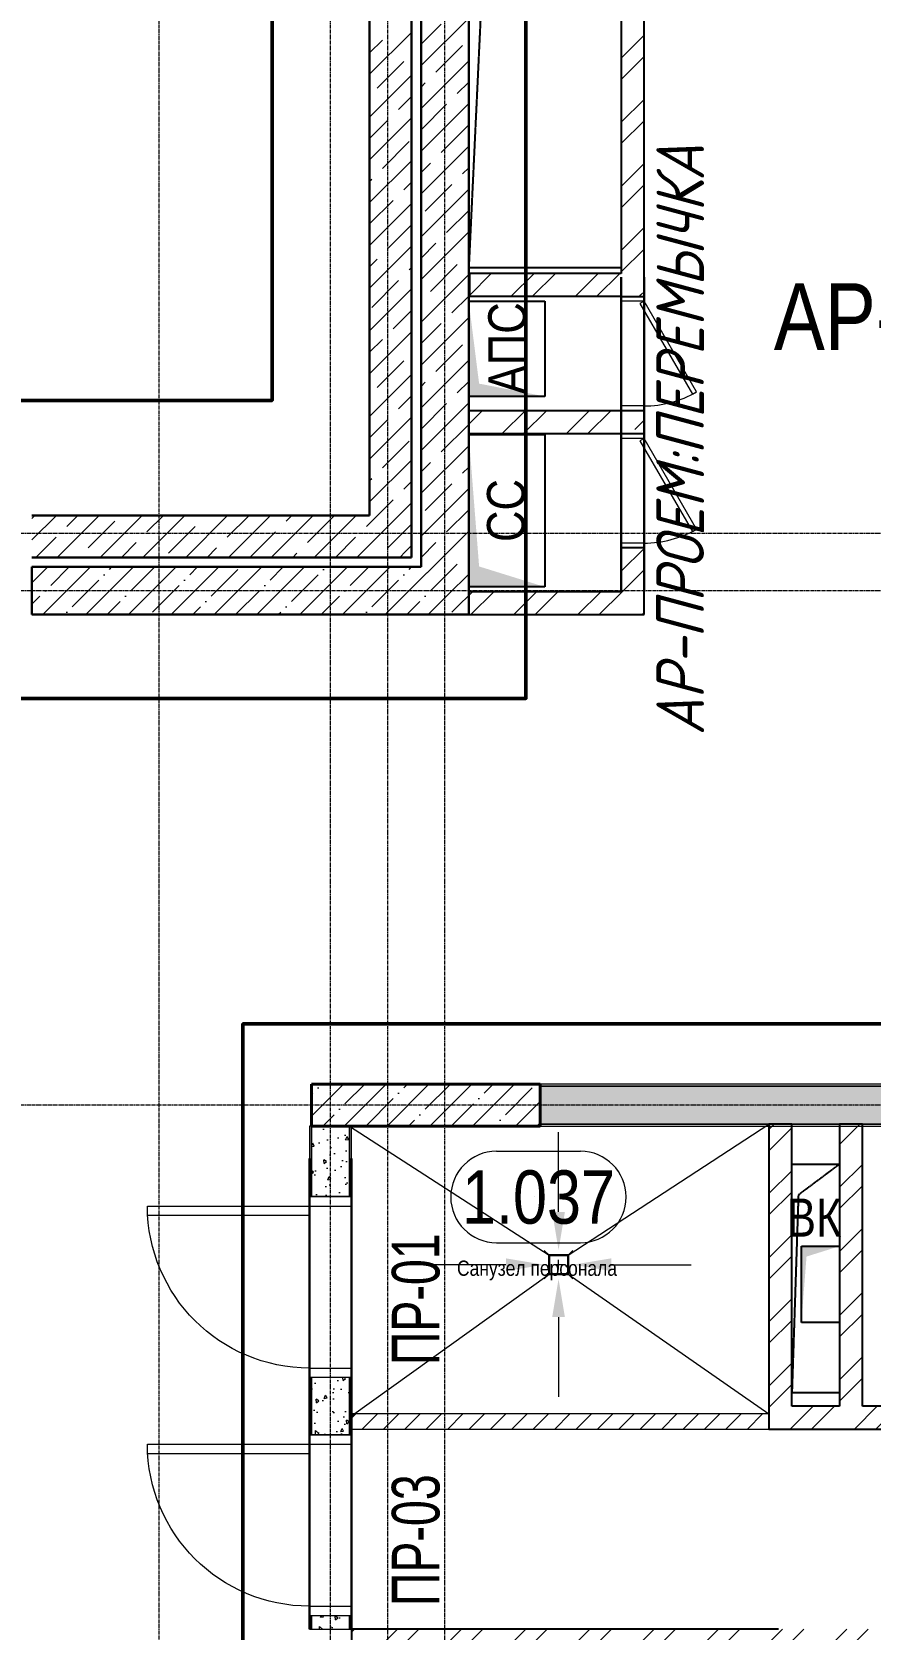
# Model space of a CAD drawing. Header units: millimetres. Extents: x -7155 to 483283, y -227682 to 148426.
# Drawn here: x 10734 to 15130, y 58450 to 66833 of the extents above; entities that cross this region are included whole.
import ezdxf
from ezdxf.enums import TextEntityAlignment as Align

# ---------------------------------------------------------------- set-up
doc = ezdxf.new("R2010")
doc.units = ezdxf.units.MM
for name, pattern in [('CENTER2', [28.575, 19.05, -3.175, 3.175, -3.175]), ('HIDDEN', [9.525, 6.35, -3.175]), ('HIDDEN2', [4.7625, 3.175, -1.5875])]:
    doc.linetypes.add(name, pattern=pattern)
doc.layers.get('Defpoints').update_dxf_attribs({"color": 140})
for name, color, linetype, lineweight in [('АР_Area', 5, 'Continuous', 5), ('АР_Двери_внутренние', 5, 'Continuous', 9), ('АР_Колонны', 70, 'Continuous', 30), ('АР_Стены ЖБ', 7, 'Continuous', 30), ('АР_Стены кирпич', 32, 'Continuous', 25), ('АР_Стены ПЕНОблок', 52, 'Continuous', 20), ('АР_Тонкая', 254, 'Continuous', 5), ('АР_Штриховка', 8, 'Continuous', 0), ('ВК_Шахты', 5, 'Continuous', 9), ('Двери кабины', 252, 'Continuous', 0), ('РД_Разуклонка к трапам', 124, 'Continuous', 0), ('СС_Отверстия', 72, 'Continuous', 9)]:
    doc.layers.add(name, color=color, linetype=linetype, lineweight=lineweight)
doc.layers.add('АР_Оси_РД_100', color=7, linetype='Continuous', lineweight=0, true_color=0x525252)
doc.layers.add('РД_Оси_100', color=7, linetype='Continuous', lineweight=0, true_color=0x525252)
doc.layers.add('РД_Перемычка инж проемов', color=5, linetype='Continuous')
doc.layers.add('РД_Проем', color=230, linetype='Continuous', lineweight=0, plot=False)
doc.layers.add('РД_проем_инж перемыч_подсчет', color=50, linetype='Continuous', lineweight=30, plot=False)
doc.styles.add('Arial0', font='arial.ttf')
doc.styles.add('style1', font='ARIALN.TTF')
doc.styles.add('ккк', font='isocpeur.ttf', dxfattribs={"width": 0.85, "oblique": 15})

# ---------------------------------------------------------------- blocks, each defined once
blk = doc.blocks.new('СОШ_2200_АР_ОСИ_М100_28.05.24')
at = {"layer": 'АР_Оси_РД_100', "linetype": 'CENTER2'}
blk.add_line((29555, 61200), (-5954.958, 61200), dxfattribs=at)
for points in [[(11400, 139938.679), (11400, -6155)], [(12000.12, -6155), (12300, -5755), (12300, 139538.679), (12000, 139938.679)], [(12600, -6155), (12600, 139938.679)], [(13200, -6155), (12900, -5755), (12900, 139538.679), (13220.167, 139939.357)], [(29555, 64200), (-5454.958, 64200), (-5954.958, 64350)], [(29555, 63900), (-5454.958, 63900), (-5954.958, 63750)]]:
    blk.add_lwpolyline(points, dxfattribs=at)
blk = doc.blocks.new('MOK-МаркаПом_овал_ареал')
for p, q in [((-2.75, 3), (2.75, 3)), ((-2.75, -3), (2.75, -3))]:
    blk.add_line(p, q)
for centre, radius, start, end in [((-2.75, 0), 3, 90, 270), ((2.75, 0), 3, 270, 90), ((-3.75, 0), 3.5, 0, 0.001)]:
    blk.add_arc(centre, radius, start, end)
at = {"color": 0, "style": 'style1'}
blk.add_attdef('АР-ПОМЕЩЕНИЕ:НОМЕР', text='', height=3.5, dxfattribs=at).set_placement((0, 0), align=Align.MIDDLE)
blk = doc.blocks.new('MOK-МаркаПеремычки')
at = {"color": 0, "style": 'ккк', "oblique": 15, "width": 0.85}
blk.add_attdef('АР-ПРОЕМ:ПЕРЕМЫЧКА', text='', height=2.5, dxfattribs=at).set_placement((0, 0), align=Align.MIDDLE)

msp = doc.modelspace()

# ---------------------------------------------------------------- hatches: boundary and pattern name
at = {"layer": 'АР_Штриховка', "linetype": 'Continuous', "lineweight": 5, "true_color": 0x000000}
h = msp.add_hatch(dxfattribs=at)
h.set_pattern_fill('ANSI35', color=18, scale=25, style=0)
h.paths.add_polyline_path([(-100, 64025), (-100, 63775), (9634.3, 63775), (9634.3, 64025)], flags=0)
h.paths.add_polyline_path([(10734.3, 64025), (10734.3, 63775), (13025, 63775), (12775, 64025)], flags=0)
at = {"layer": 'АР_Штриховка', "linetype": 'Continuous', "lineweight": 0, "true_color": 0x000000}
h = msp.add_hatch(dxfattribs=at)
h.set_pattern_fill('ANSI32', color=18, scale=25, style=0)
h.paths.add_polyline_path([(13025, 63895), (13025, 63775), (13945, 63775), (13825, 63895)], flags=0)
at = {"layer": 'АР_Штриховка', "linetype": 'Continuous', "lineweight": 5, "true_color": 0x000000}
h = msp.add_hatch(dxfattribs=at)
h.set_pattern_fill('ANSI35', color=18, scale=25, angle=1.3e-14, style=0)
h.paths.add_polyline_path([(13400, 61090), (13400, 61310), (12200, 61310), (12200, 61090)], flags=0)
at = {"layer": 'АР_Штриховка', "linetype": 'Continuous', "lineweight": 0, "true_color": 0x000000}
h = msp.add_hatch(dxfattribs=at)
h.set_pattern_fill('AR-CONC', color=18, angle=-315, style=0)
h.paths.add_polyline_path([(19980, 61100), (19980, 61300), (13400, 61300), (13400, 61100)], flags=0)
h = msp.add_hatch(dxfattribs=at)
h.set_pattern_fill('AR-CONC', color=18, angle=-315, style=0)
h.paths.add_polyline_path([(12400, 61090), (12200, 61090), (12200, 60720), (12400, 60720)], flags=0)
h.paths.add_polyline_path([(12400, 59770), (12200, 59770), (12200, 59470), (12400, 59470)], flags=0)
h.paths.add_polyline_path([(12400, 58520), (12200, 58520), (12200, 58450), (12400, 58450)], flags=0)
h = msp.add_hatch(dxfattribs=at)
h.set_pattern_fill('ANSI32', color=18, scale=25, angle=-360, style=0)
h.paths.add_polyline_path([(14720, 61100), (14600, 61100), (14600, 59500), (14720, 59620)], flags=0)
h = msp.add_hatch(dxfattribs=at)
h.set_pattern_fill('ANSI32', color=18, scale=25, angle=-360, style=0)
h.paths.add_polyline_path([(15090, 61100), (14970, 61100), (14970, 59620), (15010, 59590), (15090, 59620)], flags=0)
h = msp.add_hatch(dxfattribs=at)
h.set_pattern_fill('ANSI32', color=18, scale=25, angle=-6e-13, style=0)
h.paths.add_polyline_path([(14720, 59620), (14600, 59500), (14970, 59500), (15010, 59590), (14970, 59620)], flags=0)
h.paths.add_polyline_path([(15090, 59620), (15010, 59590), (14970, 59500), (17370, 59500), (17250, 59620)], flags=0)
at = {"layer": 'АР_Штриховка', "linetype": 'Continuous', "lineweight": 0, "ltscale": 0.5, "true_color": 0x000000}
h = msp.add_hatch(dxfattribs=at)
h.set_pattern_fill('ANSI31', color=18, scale=25, angle=360, style=0)
h.paths.add_polyline_path([(14600, 59500), (14600, 59580), (12400, 59580), (12400, 59500)], flags=0)
at = {"layer": 'АР_Штриховка', "linetype": 'Continuous', "lineweight": 0, "true_color": 0x000000}
h = msp.add_hatch(dxfattribs=at)
h.set_pattern_fill('ANSI32', color=18, scale=25, angle=-360, style=0)
h.paths.add_polyline_path([(12410, 58450), (12410, 58330), (14650, 58330), (14690, 58360), (14650, 58450)], flags=0)
h.paths.add_polyline_path([(14650, 58450), (14690, 58360), (14770, 58330), (15270, 58330), (15270, 58450)], flags=0)

# ---------------------------------------------------------------- linework, layer by layer
at = {"color": 18, "linetype": 'HIDDEN', "ltscale": 0.07, "true_color": 0x000000}
for p, q in [((13025, 65595), (13025, 68275)), ((13825, 68275), (13825, 65595)), ((13134.3, 67914.1), (13025, 65595)), ((13825, 65595), (13025, 65595)), ((14720, 60890), (14970, 60890)), ((14720, 59690), (14720, 60890)), ((14970, 60890), (14754.1, 60728.4)), ((14970, 60890), (14970, 59690)), ((14754.1, 60728.4), (14720, 59690)), ((14970, 59690), (14720, 59690))]:
    msp.add_line(p, q, dxfattribs=at)
at = {"color": 18, "linetype": 'Continuous', "true_color": 0x000000}
for p, q in [((13025, 64920), (13025, 65420)), ((13025, 65420), (13425, 65420)), ((13425, 65420), (13425, 64920)), ((13425, 64920), (13025, 64920)), ((13025, 63920), (13025, 64720)), ((13025, 64720), (13425, 64720)), ((13425, 64720), (13425, 63920)), ((13425, 63920), (13025, 63920)), ((14770, 60059.8), (14770, 60459.8)), ((14770, 60459.8), (14970, 60459.8)), ((14970, 60459.8), (14970, 60059.8)), ((14970, 60059.8), (14770, 60059.8))]:
    msp.add_line(p, q, dxfattribs=at)
at = {"color": 1, "lineweight": 50}
msp.add_lwpolyline([(589, 87844), (11994, 87844), (11994, 64899), (589, 64899)], close=True, dxfattribs=at)
msp.add_lwpolyline([(8308, 63335), (13325, 63335), (13325, 67891), (19479, 67891), (19479, 61626), (11841, 61626), (11841, 39235), (8263, 39235), (8308, 63335)], dxfattribs=at)
at = {"color": 18, "linetype": 'Continuous', "true_color": 0x000000}
for points in [[(13425, 64920), (13025, 64920), (13079.6, 64987.3), (13025, 65420)], [(13425, 63920), (13025, 63920), (13079.6, 64027.7), (13025, 64720)], [(14770, 60059.8), (14770, 60459.8), (14796.9, 60405.2), (14970, 60459.8)]]:
    msp.add_solid(points, dxfattribs=at)
at = {"layer": 'АР_Двери_внутренние', "color": 18, "linetype": 'Continuous', "lineweight": 9, "true_color": 0x000000}
for points in [[(12410, 60670), (12410, 60720), (12190, 60720), (12190, 60670)], [(12190, 60670), (12190, 60620), (11340, 60620), (11340, 60670)], [(12410, 59820), (12410, 59770), (12190, 59770), (12190, 59820)], [(12410, 59420), (12410, 59470), (12190, 59470), (12190, 59420)], [(12190, 59420), (12190, 59370), (11340, 59370), (11340, 59420)], [(12410, 58570), (12410, 58520), (12190, 58520), (12190, 58570)]]:
    msp.add_lwpolyline(points, close=True, dxfattribs=at)
at = {"layer": 'АР_Двери_внутренние', "color": 18, "linetype": 'Continuous', "lineweight": 9, "true_color": 0x000000, "extrusion": (0, 0, -1)}
for centre in [(-12190, 60670), (-12190, 59420)]:
    msp.add_arc(centre, 850, 270, 0, dxfattribs=at)
at = {"layer": 'АР_Колонны', "color": 18, "linetype": 'HIDDEN2', "lineweight": 25, "true_color": 0x000000}
for p, q in [((12200, 61310), (13400, 61310)), ((12200, 61090), (12200, 61310)), ((13400, 61310), (13400, 61090)), ((13400, 61090), (12200, 61090))]:
    msp.add_line(p, q, dxfattribs=at)
at = {"layer": 'АР_Колонны', "color": 18, "linetype": 'Continuous', "lineweight": 30, "true_color": 0x000000}
for p, q in [((12200, 61310), (12200, 61090)), ((13400, 61310), (12200, 61310)), ((13400, 61090), (13400, 61310)), ((12200, 61090), (13400, 61090))]:
    msp.add_line(p, q, dxfattribs=at)
at = {"layer": 'АР_Стены ЖБ', "color": 18, "linetype": 'Continuous', "lineweight": 30, "true_color": 0x000000}
for p, q in [((12505, 68775), (12505, 64295)), ((12725, 64075), (12725, 68775)), ((12775, 68525), (12775, 64025)), ((13025, 63775), (13025, 68275)), ((12505, 64295), (10734.3, 64295)), ((10734.3, 64075), (12725, 64075)), ((10734.3, 64025), (10734.3, 63775)), ((12775, 64025), (10734.3, 64025)), ((10734.3, 63775), (13025, 63775))]:
    msp.add_line(p, q, dxfattribs=at)
at = {"layer": 'АР_Стены ЖБ', "color": 18, "linetype": 'Continuous', "lineweight": 40, "true_color": 0x000000}
for p, q in [((13400, 61310), (12200, 61310)), ((12200, 61310), (12200, 61090)), ((13400, 61090), (13400, 61310)), ((12200, 61090), (13400, 61090))]:
    msp.add_line(p, q, dxfattribs=at)
at = {"layer": 'АР_Стены кирпич', "color": 18, "linetype": 'Continuous', "lineweight": 25, "true_color": 0x000000}
for p, q in [((13825, 68275), (13825, 65565.7)), ((13945, 65445.7), (13945, 68275)), ((13028.5, 65565.7), (13028.5, 65445.7)), ((13825, 65565.7), (13028.5, 65565.7)), ((13028.5, 65445.7), (13825, 65445.7)), ((13825, 65445.7), (13825, 65445)), ((13825, 65445), (13945, 65445)), ((13945, 65445), (13945, 65445.7)), ((13025, 64845), (13025, 64725)), ((13825, 64845), (13025, 64845)), ((13945, 64845), (13825, 64845)), ((13825, 64845), (13825, 64845)), ((13945, 64725), (13945, 64845)), ((13025, 64725), (13825, 64725)), ((13945, 64125), (13825, 64125)), ((13825, 64125), (13825, 63895)), ((13945, 63775), (13945, 64125)), ((13025, 63895), (13025, 63775)), ((13825, 63895), (13025, 63895)), ((13025, 63775), (13945, 63775)), ((14720, 61100), (14600, 61100)), ((14600, 61100), (14600, 59500)), ((14720, 59620), (14720, 61100)), ((15090, 61100), (14970, 61100)), ((14970, 61100), (14970, 59620)), ((15090, 59620), (15090, 61100)), ((14970, 59620), (14720, 59620)), ((17250, 59620), (15090, 59620)), ((14600, 59500), (14970, 59500)), ((14970, 59500), (17370, 59500)), ((12410, 58450), (12410, 58330)), ((14650, 58450), (12410, 58450))]:
    msp.add_line(p, q, dxfattribs=at)
at = {"layer": 'АР_Стены кирпич', "color": 18, "linetype": 'Continuous', "lineweight": 0, "true_color": 0x000000}
for p, q in [((13825, 65445.7), (13945, 65445.7)), ((13825, 65445), (13825, 64845)), ((13945, 64845), (13945, 65445)), ((13825, 64725), (13825, 64125)), ((13945, 64125), (13945, 64725))]:
    msp.add_line(p, q, dxfattribs=at)
at = {"layer": 'АР_Стены кирпич', "color": 18, "true_color": 0x000000}
msp.add_line((13825, 64725), (13945, 64725), dxfattribs=at)
at = {"layer": 'АР_Стены ПЕНОблок', "color": 18, "linetype": 'Continuous', "lineweight": 20, "true_color": 0x000000}
for p, q in [((19980, 61300), (13400, 61300)), ((13400, 61300), (13400, 61100)), ((12400, 61090), (12200, 61090)), ((12200, 61090), (12200, 60720)), ((12400, 60720), (12400, 61090)), ((13400, 61100), (19980, 61100)), ((12200, 60720), (12400, 60720)), ((12400, 59770), (12200, 59770)), ((12200, 59770), (12200, 59470)), ((12400, 59470), (12400, 59770)), ((14600, 59580), (12400, 59580)), ((12400, 59580), (12400, 59500)), ((14600, 59500), (14600, 59580)), ((12200, 59470), (12400, 59470)), ((12400, 59500), (14600, 59500)), ((12400, 58520), (12200, 58520)), ((12200, 58520), (12200, 58450)), ((12400, 58450), (12400, 58520)), ((12200, 58450), (12400, 58450))]:
    msp.add_line(p, q, dxfattribs=at)
at = {"layer": 'АР_Тонкая', "color": 18, "linetype": 'Continuous', "lineweight": 0, "true_color": 0x000000}
for p, q in [((19980, 61310), (13400, 61310)), ((13400, 61310), (13400, 61300)), ((13400, 61300), (19980, 61300)), ((12200, 61090), (12190, 61090)), ((12190, 61090), (12190, 60720)), ((12200, 60720), (12200, 61090)), ((12410, 61090), (12400, 61090)), ((12400, 61090), (12400, 60720)), ((12410, 60720), (12410, 61090)), ((19980, 61100), (13400, 61100)), ((13400, 61100), (13400, 61090)), ((13400, 61090), (19980, 61090)), ((12190, 60720), (12200, 60720)), ((12400, 60720), (12410, 60720)), ((12200, 59770), (12190, 59770)), ((12190, 59770), (12190, 59470)), ((12200, 59470), (12200, 59770)), ((12410, 59770), (12400, 59770)), ((12400, 59770), (12400, 59470)), ((12410, 59470), (12410, 59770)), ((12190, 59470), (12200, 59470)), ((12400, 59470), (12410, 59470)), ((12200, 58520), (12190, 58520)), ((12190, 58520), (12190, 58450)), ((12200, 58450), (12200, 58520)), ((12410, 58520), (12400, 58520)), ((12400, 58520), (12400, 58450)), ((12410, 58450), (12410, 58520)), ((12190, 58450), (12200, 58450)), ((12400, 58450), (12410, 58450))]:
    msp.add_line(p, q, dxfattribs=at)
at = {"layer": 'АР_Штриховка', "color": 18, "linetype": 'Continuous', "lineweight": 5, "true_color": 0x000000}
for p, q in [((12775, 66656.5), (13025, 66906.5)), ((12505, 66611.1), (12725, 66831.1)), ((12775, 66768.8), (12881.1, 66874.8)), ((12505, 66723.3), (12572.4, 66790.7)), ((12853, 66622.3), (12993.3, 66762.6)), ((12544.3, 66538.1), (12684.6, 66678.4)), ((12775, 66432), (13025, 66682)), ((12505, 66386.6), (12725, 66606.6)), ((12775, 66544.3), (12796.9, 66566.1)), ((12965.2, 66510), (13025, 66569.8)), ((12656.5, 66425.8), (12725, 66494.3)), ((12775, 66207.5), (13025, 66457.5)), ((12775, 66319.8), (12909.1, 66453.9)), ((12505, 66162.1), (12725, 66382.1)), ((12505, 66274.3), (12600.4, 66369.7)), ((12881.1, 66201.3), (13021.4, 66341.6)), ((12572.4, 66117.1), (12712.7, 66257.5)), ((12775, 65983), (13025, 66233)), ((12505, 65937.6), (12725, 66157.6)), ((12775, 66095.3), (12824.9, 66145.2)), ((12505, 66049.8), (12516.2, 66061)), ((12993.3, 66089.1), (13025, 66120.8)), ((12684.6, 66004.9), (12725, 66045.3)), ((12775, 65758.5), (13025, 66008.5)), ((12796.9, 65892.6), (12937.2, 66032.9)), ((12505, 65825.3), (12628.5, 65948.8)), ((12505, 65713.1), (12725, 65933.1)), ((12909.1, 65780.4), (13025, 65896.3)), ((12600.4, 65696.2), (12725, 65820.8)), ((12775, 65534), (13025, 65784)), ((12505, 65488.6), (12725, 65708.6)), ((12775, 65646.3), (12853, 65724.2)), ((13021.4, 65668.1), (13025, 65671.8)), ((12505, 65600.8), (12544.3, 65640.1)), ((12712.7, 65583.9), (12725, 65596.3)), ((12775, 65309.5), (13025, 65559.5)), ((12824.9, 65471.7), (12965.2, 65612)), ((12505, 65264.1), (12725, 65484.1)), ((12516.2, 65387.5), (12656.5, 65527.8)), ((12937.2, 65359.4), (13025, 65447.2)), ((12628.5, 65275.2), (12725, 65371.8)), ((12775, 65085), (13025, 65335)), ((12505, 65039.5), (12725, 65259.5)), ((12775, 65197.2), (12881.1, 65303.3)), ((12505, 65151.8), (12572.4, 65219.1)), ((12853, 65050.7), (12993.3, 65191)), ((12544.3, 64966.5), (12684.6, 65106.9)), ((12775, 64860.5), (13025, 65110.5)), ((12505, 64815), (12725, 65035)), ((12775, 64972.7), (12796.9, 64994.6)), ((12965.2, 64938.5), (13025, 64998.2)), ((12656.5, 64854.3), (12725, 64922.8)), ((12505, 64590.5), (12725, 64810.5)), ((12775, 64636), (13025, 64886)), ((12775, 64748.2), (12909.1, 64882.4)), ((12505, 64702.8), (12600.4, 64798.2)), ((12881.1, 64629.8), (13021.4, 64770.1)), ((12572.4, 64545.6), (12712.7, 64685.9)), ((12775, 64411.5), (13025, 64661.5)), ((12505, 64366), (12725, 64586)), ((12775, 64523.7), (12824.9, 64573.7)), ((12505, 64478.3), (12516.2, 64489.5)), ((12684.6, 64433.3), (12725, 64473.8)), ((12993.3, 64517.5), (13025, 64549.2)), ((12775, 64187), (13025, 64437)), ((12796.9, 64321.1), (12937.2, 64461.4)), ((12525.7, 64274.4), (12628.5, 64377.2)), ((12581.8, 64218.3), (12725, 64361.5)), ((12909.1, 64208.8), (13025, 64324.7)), ((10734.3, 64166.8), (10862.5, 64295)), ((10734.3, 64279.1), (10748.2, 64293)), ((10867, 64075), (11087, 64295)), ((10916.6, 64236.9), (10974.7, 64295)), ((11028.9, 64124.6), (11169.2, 64265)), ((11091.5, 64075), (11311.5, 64295)), ((11316, 64075), (11536, 64295)), ((11337.6, 64208.8), (11423.7, 64295)), ((11449.8, 64096.6), (11590.1, 64236.9)), ((11540.5, 64075), (11760.5, 64295)), ((11646.3, 64293), (11648.2, 64295)), ((11758.5, 64180.8), (11872.8, 64295)), ((11765, 64075), (11985, 64295)), ((11989.5, 64075), (12209.5, 64295)), ((12067.2, 64265), (12097.3, 64295)), ((12179.5, 64152.7), (12319.8, 64293)), ((12214, 64075), (12434, 64295)), ((12438.5, 64075), (12581.8, 64218.3)), ((12488.2, 64236.9), (12525.7, 64274.4)), ((12637.9, 64162.1), (12725, 64249.3)), ((10754.7, 64075), (10860.5, 64180.8)), ((11203.7, 64075), (11281.4, 64152.7)), ((11877.3, 64075), (12011.1, 64208.8)), ((12326.3, 64075), (12432, 64180.8)), ((12600.4, 64124.6), (12637.9, 64162.1)), ((12694, 64106), (12725, 64137)), ((12775, 64074.7), (12853, 64152.7)), ((12806.3, 63993.7), (13025, 64212.5)), ((11652.8, 64075), (11702.4, 64124.6)), ((12101.8, 64075), (12123.3, 64096.6)), ((12663, 64075), (12694, 64106)), ((13021.4, 64096.6), (13025, 64100.2)), ((12862.4, 63937.6), (12965.2, 64040.5)), ((12918.5, 63881.5), (13025, 63988)), ((12974.6, 63825.4), (13025, 63875.7))]:
    msp.add_line(p, q, dxfattribs=at)
at = {"layer": 'АР_Штриховка', "color": 18, "linetype": 'Continuous', "lineweight": 0, "true_color": 0x000000}
for p, q in [((13825, 66696.3), (13945, 66816.3)), ((13825, 66584), (13945, 66704)), ((13825, 66359.5), (13945, 66479.5)), ((13825, 66247.2), (13945, 66367.2)), ((13825, 66022.7), (13945, 66142.7)), ((13825, 65910.5), (13945, 66030.5)), ((13825, 65686), (13945, 65806)), ((13825, 65573.7), (13945, 65693.7)), ((13028.5, 65563), (13031.2, 65565.7)), ((13028.5, 65450.7), (13143.5, 65565.7)), ((13248, 65445.7), (13368, 65565.7)), ((13360.2, 65445.7), (13480.2, 65565.7)), ((13584.7, 65445.7), (13704.7, 65565.7)), ((13697, 65445.7), (13817, 65565.7)), ((13920.8, 65445), (13928.7, 65453)), ((13928.7, 65453), (13945, 65469.2)), ((13025, 64773.7), (13096.3, 64845)), ((13200.8, 64725), (13320.8, 64845)), ((13313, 64725), (13433, 64845)), ((13537.5, 64725), (13657.5, 64845)), ((13649.8, 64725), (13769.8, 64845)), ((13896.1, 64746.8), (13945, 64795.7)), ((13825, 64002.2), (13945, 64122.2)), ((13827.5, 63892.5), (13945, 64009.9)), ((13939.8, 63780.2), (13945, 63785.4))]:
    msp.add_line(p, q, dxfattribs=at)
at = {"layer": 'Двери кабины', "color": 18, "linetype": 'Continuous', "lineweight": 0, "true_color": 0x000000}
for p, q in [((13825, 65420), (13825, 65445)), ((13825, 65445), (13945, 65445)), ((13945, 65420), (13825, 65420)), ((13945, 65420), (13923.3, 65407.5)), ((13923.3, 65407.5), (14198.3, 64931.2)), ((13945, 65445), (13945, 65420)), ((14220, 64943.7), (13945, 65420)), ((14198.3, 64931.2), (14220, 64943.7)), ((13825, 64870), (13825, 64845)), ((13945, 64870), (13825, 64870)), ((13825, 64845), (13945, 64845)), ((13945, 64845), (13945, 64870)), ((13825, 64700), (13825, 64725)), ((13825, 64725), (13945, 64725)), ((13945, 64725), (13945, 64700)), ((13945, 64700), (13825, 64700)), ((13945, 64700), (13923.3, 64687.5)), ((13923.3, 64687.5), (14198.3, 64211.2)), ((14220, 64223.7), (13945, 64700)), ((14198.3, 64211.2), (14220, 64223.7))]:
    msp.add_line(p, q, dxfattribs=at)
msp.add_lwpolyline([(13825, 64150), (13825, 64125), (13945, 64125), (13945, 64150)], close=True, dxfattribs=at)
for centre in [(13945, 65420), (13945, 64700)]:
    msp.add_arc(centre, 550, 270, 300, dxfattribs=at)
at = {"layer": 'РД_Проем', "color": 18, "linetype": 'Continuous', "lineweight": 0, "true_color": 0x000000}
for p, q in [((13825, 65445), (13825, 64845)), ((13945, 65445), (13945, 64845)), ((13825, 64725), (13825, 64125)), ((13945, 64725), (13945, 64125)), ((12190, 60720), (12190, 59770)), ((12410, 60720), (12410, 59770)), ((12190, 59470), (12190, 58520)), ((12410, 59470), (12410, 58520))]:
    msp.add_line(p, q, dxfattribs=at)
at = {"layer": 'РД_проем_инж перемыч_подсчет', "color": 18, "linetype": 'Continuous', "lineweight": 30, "true_color": 0x000000}
for p, q in [((13825, 65546.4), (13825, 63896.4)), ((13945, 65546.4), (13945, 63896.4)), ((12190, 60920), (12190, 59570)), ((12410, 60920), (12410, 59570)), ((12190, 59600), (12190, 58450)), ((12410, 59600), (12410, 58450))]:
    msp.add_line(p, q, dxfattribs=at)
at = {"layer": 'РД_Разуклонка к трапам', "color": 18, "ltscale": 2, "true_color": 0x000000}
for p, q in [((12400, 61090), (13446.2, 60412.5)), ((13496.3, 60639.6), (13496.3, 61058.8)), ((13546.2, 60412.5), (14600, 61100)), ((13220.2, 60362.5), (12800.9, 60362.5)), ((13446.2, 60412.5), (13546.2, 60412.5)), ((13772.3, 60362.5), (14191.6, 60362.5)), ((12410, 59570), (13446.2, 60312.5)), ((13446.2, 60312.5), (13546.2, 60312.5)), ((13546.2, 60312.5), (14600, 59580)), ((13496.3, 60087.5), (13496.3, 59668.2))]:
    msp.add_line(p, q, dxfattribs=at)
at = {"layer": 'РД_Разуклонка к трапам', "color": 18, "true_color": 0x000000}
for p, q in [((13446.2, 60412.5), (13421.2, 60437.5)), ((13546.2, 60412.5), (13446.2, 60412.5)), ((13446.2, 60412.5), (13446.2, 60312.5)), ((13521.2, 60362.5), (13471.2, 60362.5)), ((13496.2, 60337.5), (13496.2, 60387.5)), ((13546.2, 60412.5), (13571.2, 60437.5)), ((13546.2, 60312.5), (13546.2, 60412.5)), ((13446.2, 60312.5), (13421.2, 60287.5)), ((13446.2, 60312.5), (13546.2, 60312.5)), ((13546.2, 60312.5), (13571.2, 60287.5))]:
    msp.add_line(p, q, dxfattribs=at)
at = {"layer": 'РД_Разуклонка к трапам', "color": 18, "lineweight": 30, "true_color": 0x000000}
for p, q in [((13546.2, 60412.5), (13446.2, 60412.5)), ((13446.2, 60412.5), (13446.2, 60312.5)), ((13546.2, 60312.5), (13546.2, 60412.5)), ((13446.2, 60312.5), (13546.2, 60312.5))]:
    msp.add_line(p, q, dxfattribs=at)
at = {"layer": 'РД_Разуклонка к трапам', "color": 18, "ltscale": 2, "true_color": 0x000000}
for points in [[(13529.6, 60639.6), (13496.3, 60439.6), (13463, 60639.6)], [(13220.2, 60395.8), (13420.2, 60362.5), (13220.2, 60329.2)], [(13772.3, 60329.2), (13572.3, 60362.5), (13772.3, 60395.8)], [(13463, 60087.5), (13496.3, 60287.5), (13529.6, 60087.5)]]:
    msp.add_solid(points, dxfattribs=at)

# ---------------------------------------------------------------- block references
at = {"layer": 'АР_Area', "color": 18, "linetype": 'Continuous', "lineweight": 5, "true_color": 0x000000}
ref = msp.add_blockref('MOK-МаркаПом_овал_ареал', (13390.9, 60717.9), dxfattribs=dict(at, xscale=80, yscale=80, zscale=80))
ref.add_attrib('АР-ПОМЕЩЕНИЕ:НОМЕР', '1.037', dxfattribs={"layer": '0', "color": 0, "height": 280, "style": 'style1'}).set_placement((13390.9, 60717.9), align=Align.MIDDLE)
ref.add_attrib('АР-ПОМЕЩЕНИЕ:НАИМЕНОВАНИЕ', 'Санузел персонала', dxfattribs={"layer": 'Defpoints', "color": 2, "height": 80, "style": 'style1'}).set_placement((13383.3, 60332.8), align=Align.MIDDLE)
at = {"layer": 'РД_Оси_100'}
msp.add_blockref('СОШ_2200_АР_ОСИ_М100_28.05.24', (0, 0), dxfattribs=at)
at = {"layer": 'РД_Перемычка инж проемов', "color": 18, "linetype": 'Continuous', "lineweight": -3, "true_color": 0x000000}
ref = msp.add_blockref('MOK-МаркаПеремычки', (12746.6, 60181.4, 200), dxfattribs=dict(at, xscale=100, yscale=100, zscale=100, rotation=89.99999999999999))
ref.add_attrib('АР-ПРОЕМ:ПЕРЕМЫЧКА', 'ПР-01', dxfattribs={"layer": '0', "color": 0, "height": 250, "rotation": 90, "style": 'Arial0', "width": 0.7}).set_placement((12746.6, 60181.4, 200), align=Align.MIDDLE)
ref = msp.add_blockref('MOK-МаркаПеремычки', (12746.6, 58916.4, 200), dxfattribs=dict(at, xscale=100, yscale=100, zscale=100, rotation=89.99999999999999))
ref.add_attrib('АР-ПРОЕМ:ПЕРЕМЫЧКА', 'ПР-03', dxfattribs={"layer": '0', "color": 0, "height": 250, "rotation": 90, "style": 'Arial0', "width": 0.7}).set_placement((12746.6, 58916.4, 200), align=Align.MIDDLE)

# ---------------------------------------------------------------- texts
at = {"color": 18, "true_color": 0x000000, "style": 'ккк', "oblique": 15, "width": 0.85}
msp.add_attdef('АР-ПРОЕМ:ПЕРЕМЫЧКА', text='ПР-', height=250, rotation=90, dxfattribs=at).set_placement((14133.7, 64692, 200), align=Align.MIDDLE)
at = {"color": 18, "true_color": 0x000000, "style": 'style1'}
msp.add_attdef('АР-ПОМЕЩЕНИЕ:НОМЕР', text='0', height=350, dxfattribs=at).set_placement((17095.9, 65291), align=Align.MIDDLE)
at = {"layer": 'ВК_Шахты', "color": 18, "lineweight": 50, "true_color": 0x000000, "style": 'style1'}
msp.add_text('ВК', height=200, dxfattribs=at).set_placement((14693.8, 60509.8))
at = {"layer": 'СС_Отверстия', "color": 18, "lineweight": 50, "true_color": 0x000000, "style": 'style1'}
for s, p in [('АПС', (13327.6, 64930.9)), ('СС', (13321, 64155.9))]:
    msp.add_text(s, height=200, rotation=90, dxfattribs=at).set_placement(p)

doc.saveas('drawing.dxf')
